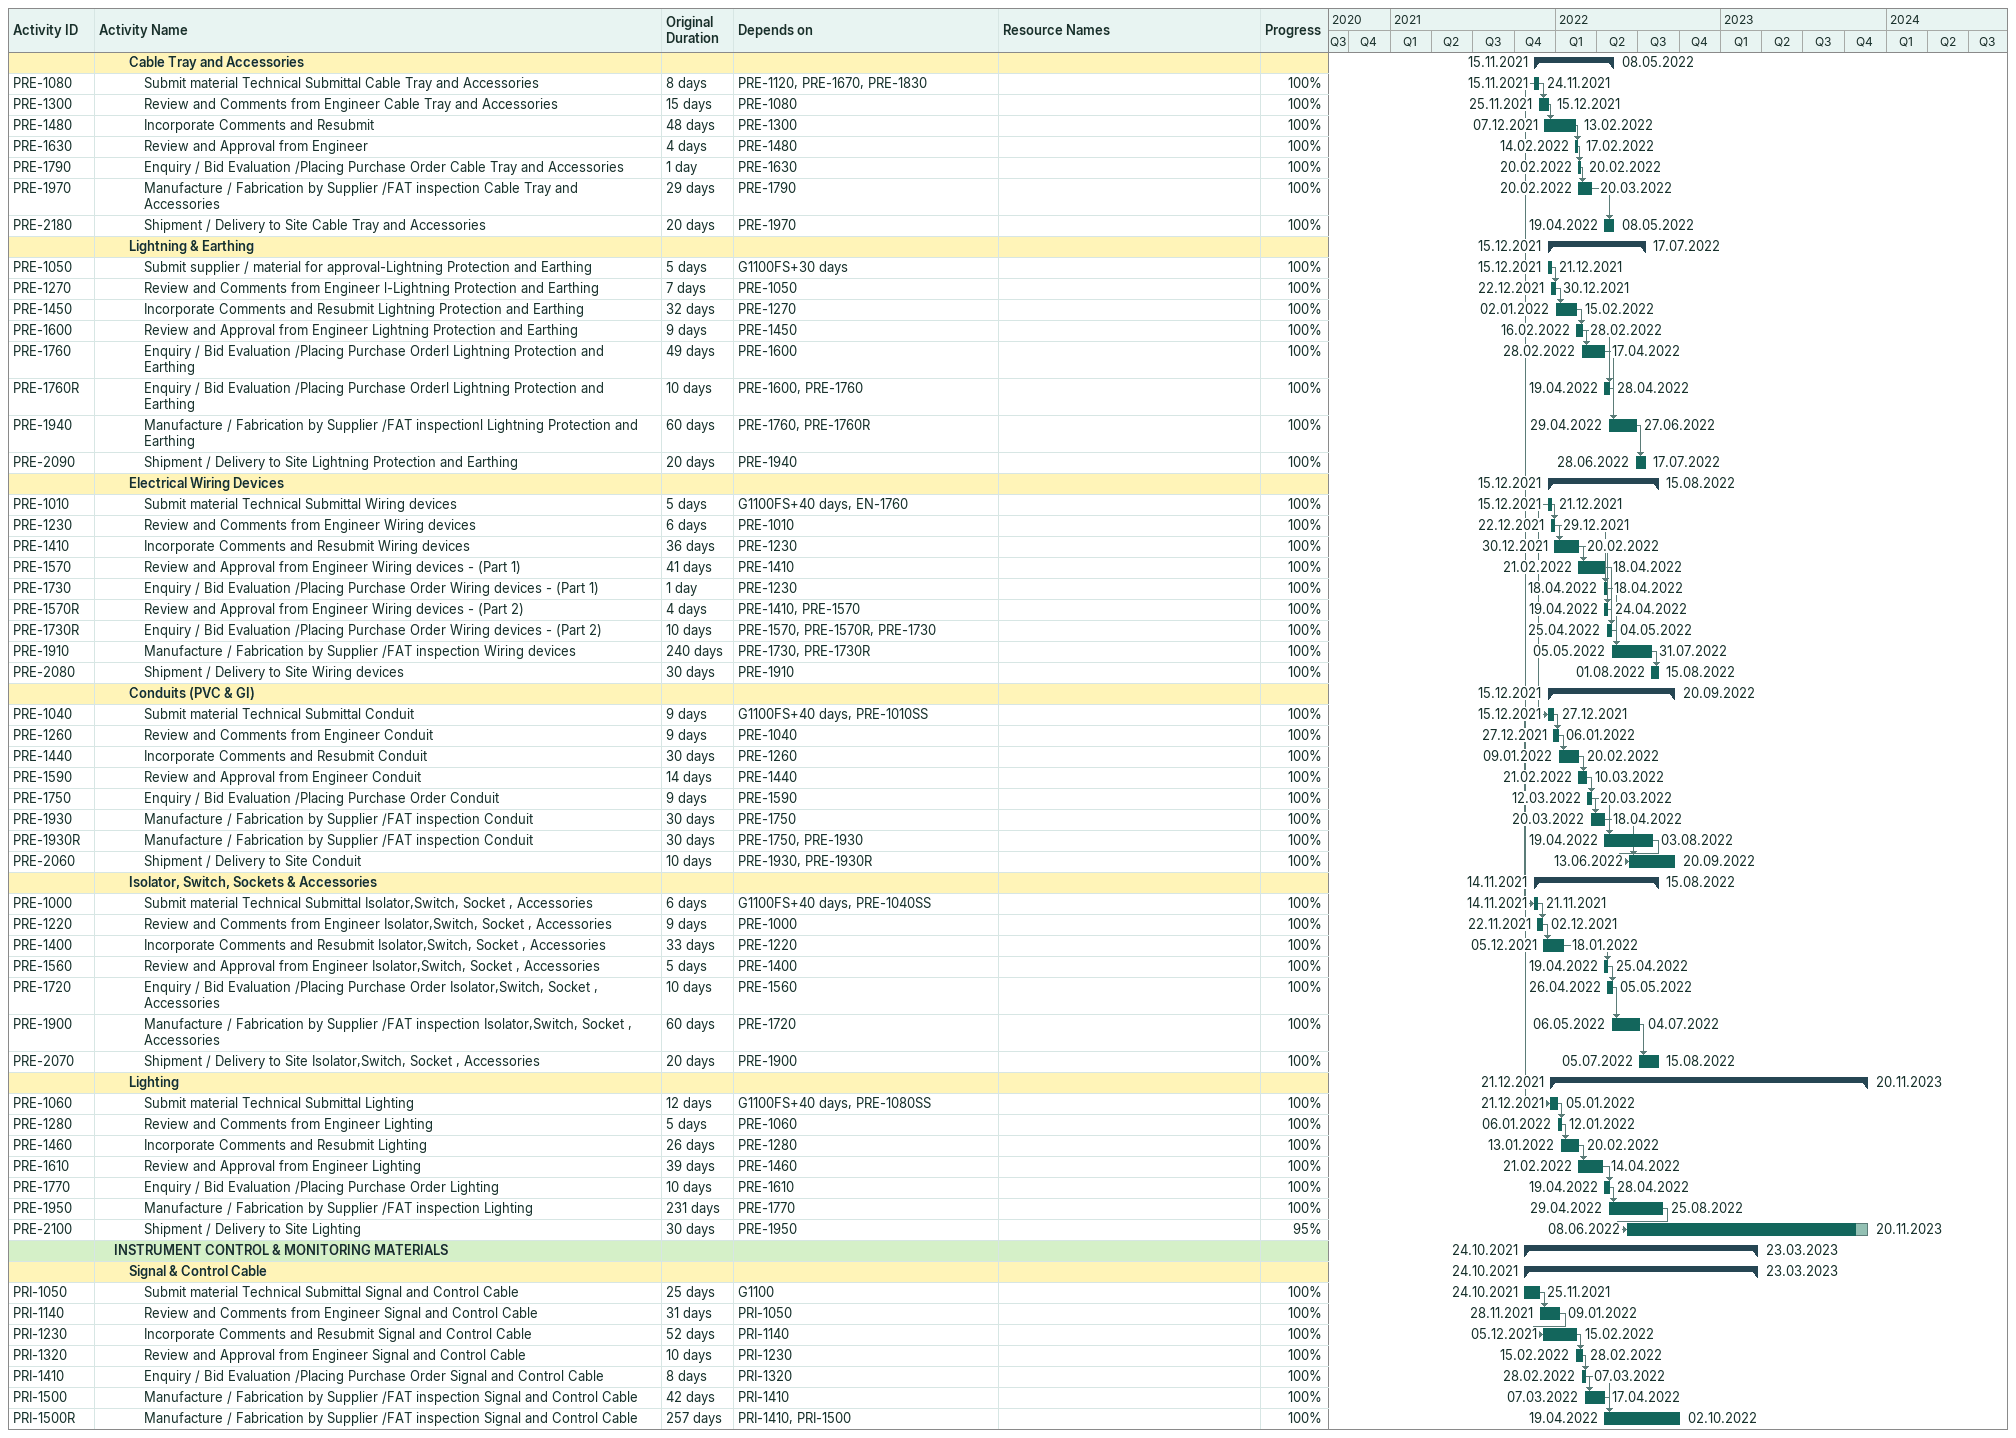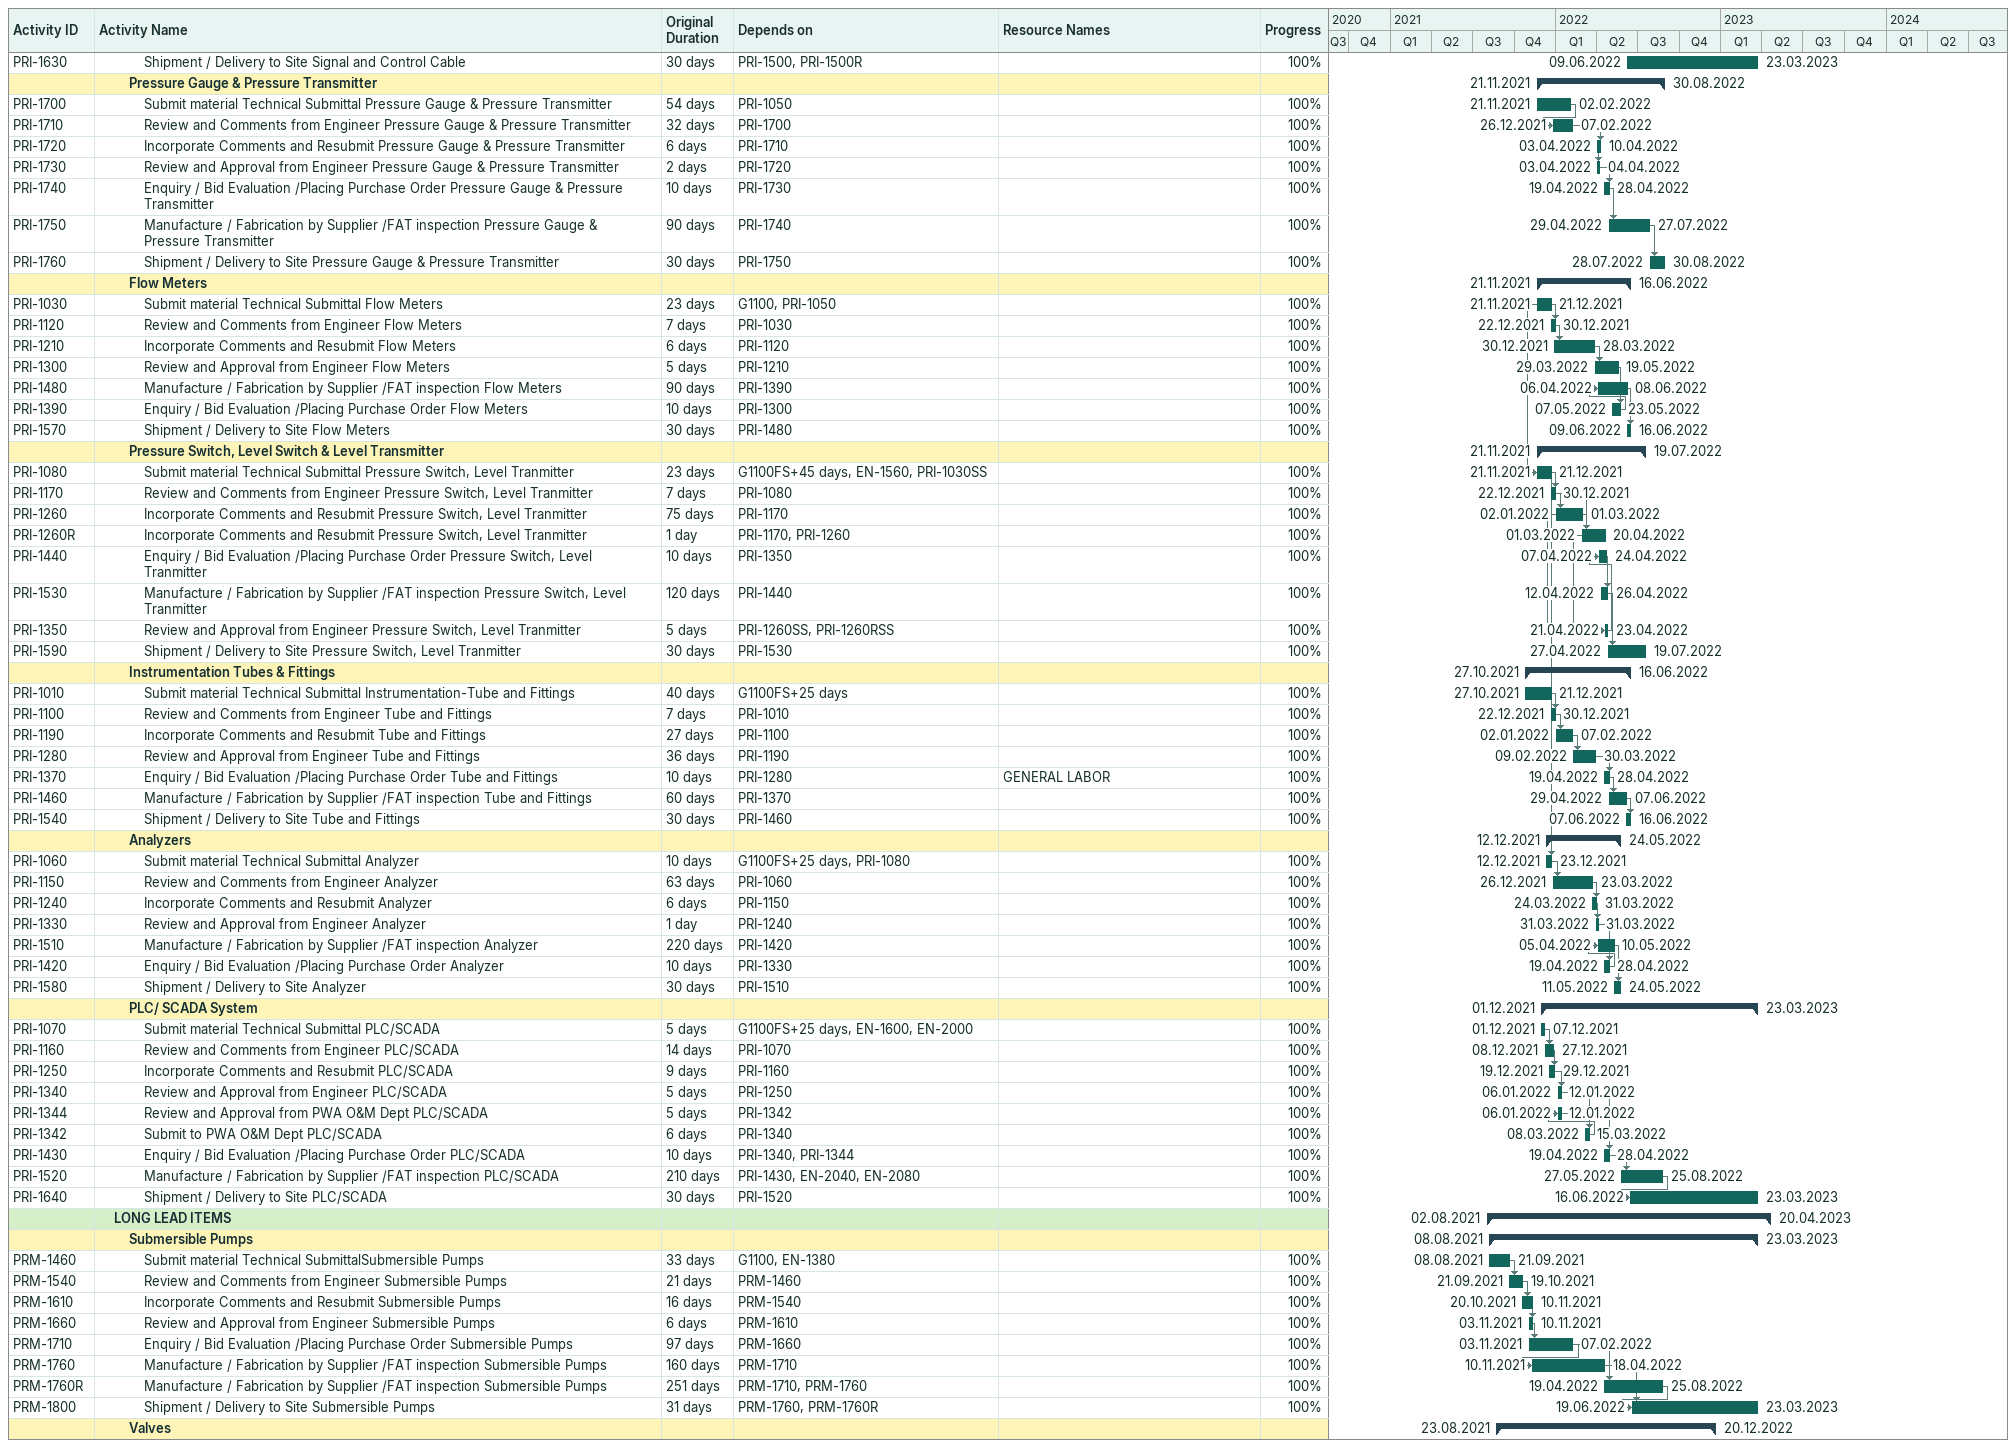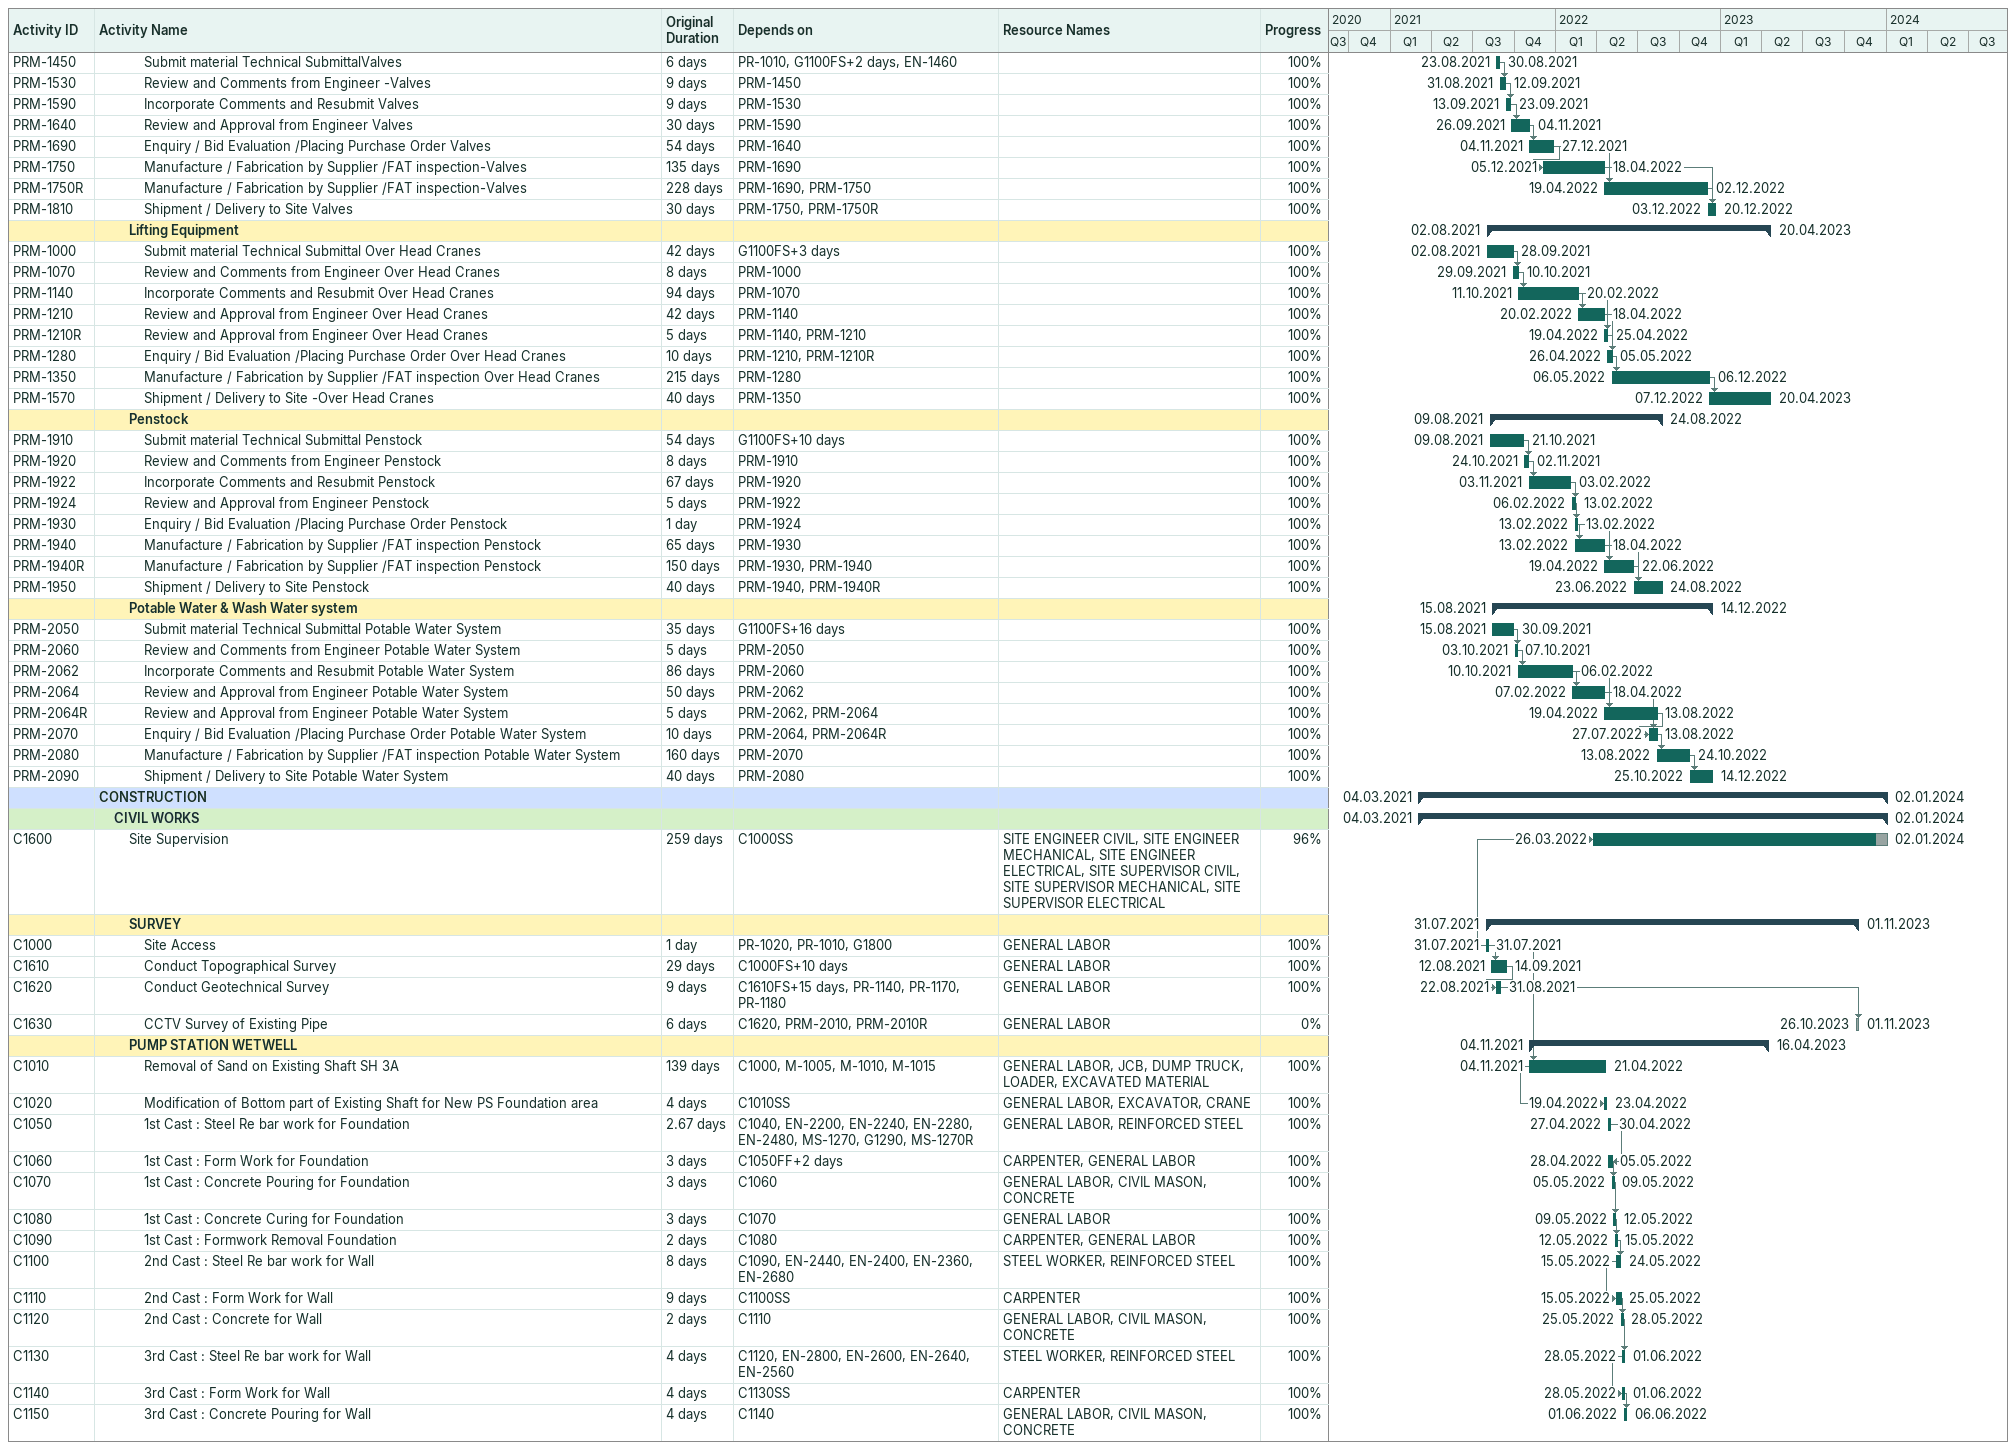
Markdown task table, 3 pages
| ID | Level | Task | Original duration | Start | Finish | Predecessors | Resources | % complete |
|---|---|---|---|---|---|---|---|---|
|  | 3 | **Cable Tray and Accessories** |  | 2021-11-15 | 2022-05-08 |  |  |  |
| PRE-1080 | 4 | Submit material Technical Submittal Cable Tray and Accessories | 8d | 2021-11-15 | 2021-11-24 | PRE-1120, PRE-1670, PRE-1830 |  | 100 |
| PRE-1300 | 4 | Review and Comments from Engineer Cable Tray and Accessories | 15d | 2021-11-25 | 2021-12-15 | PRE-1080 |  | 100 |
| PRE-1480 | 4 | Incorporate Comments and Resubmit | 48d | 2021-12-07 | 2022-02-13 | PRE-1300 |  | 100 |
| PRE-1630 | 4 | Review and Approval from Engineer | 4d | 2022-02-14 | 2022-02-17 | PRE-1480 |  | 100 |
| PRE-1790 | 4 | Enquiry / Bid Evaluation /Placing Purchase Order Cable Tray and Accessories | 1d | 2022-02-20 | 2022-02-20 | PRE-1630 |  | 100 |
| PRE-1970 | 4 | Manufacture / Fabrication by Supplier /FAT inspection Cable Tray and Accessories | 29d | 2022-02-20 | 2022-03-20 | PRE-1790 |  | 100 |
| PRE-2180 | 4 | Shipment / Delivery to Site Cable Tray and Accessories | 20d | 2022-04-19 | 2022-05-08 | PRE-1970 |  | 100 |
|  | 3 | **Lightning & Earthing** |  | 2021-12-15 | 2022-07-17 |  |  |  |
| PRE-1050 | 4 | Submit supplier / material for approval-Lightning Protection and Earthing | 5d | 2021-12-15 | 2021-12-21 | G1100FS+30d |  | 100 |
| PRE-1270 | 4 | Review and Comments from Engineer l-Lightning Protection and Earthing | 7d | 2021-12-22 | 2021-12-30 | PRE-1050 |  | 100 |
| PRE-1450 | 4 | Incorporate Comments and Resubmit Lightning Protection and Earthing | 32d | 2022-01-02 | 2022-02-15 | PRE-1270 |  | 100 |
| PRE-1600 | 4 | Review and Approval from Engineer Lightning Protection and Earthing | 9d | 2022-02-16 | 2022-02-28 | PRE-1450 |  | 100 |
| PRE-1760 | 4 | Enquiry / Bid Evaluation /Placing Purchase Orderl Lightning Protection and Earthing | 49d | 2022-02-28 | 2022-04-17 | PRE-1600 |  | 100 |
| PRE-1760R | 4 | Enquiry / Bid Evaluation /Placing Purchase Orderl Lightning Protection and Earthing | 10d | 2022-04-19 | 2022-04-28 | PRE-1600, PRE-1760 |  | 100 |
| PRE-1940 | 4 | Manufacture / Fabrication by Supplier /FAT inspectionl Lightning Protection and Earthing | 60d | 2022-04-29 | 2022-06-27 | PRE-1760, PRE-1760R |  | 100 |
| PRE-2090 | 4 | Shipment / Delivery to Site Lightning Protection and Earthing | 20d | 2022-06-28 | 2022-07-17 | PRE-1940 |  | 100 |
|  | 3 | **Electrical Wiring Devices** |  | 2021-12-15 | 2022-08-15 |  |  |  |
| PRE-1010 | 4 | Submit material Technical Submittal Wiring devices | 5d | 2021-12-15 | 2021-12-21 | G1100FS+40d, EN-1760 |  | 100 |
| PRE-1230 | 4 | Review and Comments from Engineer Wiring devices | 6d | 2021-12-22 | 2021-12-29 | PRE-1010 |  | 100 |
| PRE-1410 | 4 | Incorporate Comments and Resubmit Wiring devices | 36d | 2021-12-30 | 2022-02-20 | PRE-1230 |  | 100 |
| PRE-1570 | 4 | Review and Approval from Engineer Wiring devices - (Part 1) | 41d | 2022-02-21 | 2022-04-18 | PRE-1410 |  | 100 |
| PRE-1730 | 4 | Enquiry / Bid Evaluation /Placing Purchase Order Wiring devices - (Part 1) | 1d | 2022-04-18 | 2022-04-18 | PRE-1230 |  | 100 |
| PRE-1570R | 4 | Review and Approval from Engineer Wiring devices - (Part 2) | 4d | 2022-04-19 | 2022-04-24 | PRE-1410, PRE-1570 |  | 100 |
| PRE-1730R | 4 | Enquiry / Bid Evaluation /Placing Purchase Order Wiring devices - (Part 2) | 10d | 2022-04-25 | 2022-05-04 | PRE-1570, PRE-1570R, PRE-1730 |  | 100 |
| PRE-1910 | 4 | Manufacture / Fabrication by Supplier /FAT inspection Wiring devices | 240d | 2022-05-05 | 2022-07-31 | PRE-1730, PRE-1730R |  | 100 |
| PRE-2080 | 4 | Shipment / Delivery to Site Wiring devices | 30d | 2022-08-01 | 2022-08-15 | PRE-1910 |  | 100 |
|  | 3 | **Conduits (PVC & GI)** |  | 2021-12-15 | 2022-09-20 |  |  |  |
| PRE-1040 | 4 | Submit material Technical Submittal Conduit | 9d | 2021-12-15 | 2021-12-27 | G1100FS+40d, PRE-1010SS |  | 100 |
| PRE-1260 | 4 | Review and Comments from Engineer Conduit | 9d | 2021-12-27 | 2022-01-06 | PRE-1040 |  | 100 |
| PRE-1440 | 4 | Incorporate Comments and Resubmit Conduit | 30d | 2022-01-09 | 2022-02-20 | PRE-1260 |  | 100 |
| PRE-1590 | 4 | Review and Approval from Engineer Conduit | 14d | 2022-02-21 | 2022-03-10 | PRE-1440 |  | 100 |
| PRE-1750 | 4 | Enquiry / Bid Evaluation /Placing Purchase Order Conduit | 9d | 2022-03-12 | 2022-03-20 | PRE-1590 |  | 100 |
| PRE-1930 | 4 | Manufacture / Fabrication by Supplier /FAT inspection Conduit | 30d | 2022-03-20 | 2022-04-18 | PRE-1750 |  | 100 |
| PRE-1930R | 4 | Manufacture / Fabrication by Supplier /FAT inspection Conduit | 30d | 2022-04-19 | 2022-08-03 | PRE-1750, PRE-1930 |  | 100 |
| PRE-2060 | 4 | Shipment / Delivery to Site Conduit | 10d | 2022-06-13 | 2022-09-20 | PRE-1930, PRE-1930R |  | 100 |
|  | 3 | **Isolator, Switch, Sockets & Accessories** |  | 2021-11-14 | 2022-08-15 |  |  |  |
| PRE-1000 | 4 | Submit material Technical Submittal Isolator,Switch, Socket , Accessories | 6d | 2021-11-14 | 2021-11-21 | G1100FS+40d, PRE-1040SS |  | 100 |
| PRE-1220 | 4 | Review and Comments from Engineer Isolator,Switch, Socket , Accessories | 9d | 2021-11-22 | 2021-12-02 | PRE-1000 |  | 100 |
| PRE-1400 | 4 | Incorporate Comments and Resubmit Isolator,Switch, Socket , Accessories | 33d | 2021-12-05 | 2022-01-18 | PRE-1220 |  | 100 |
| PRE-1560 | 4 | Review and Approval from Engineer Isolator,Switch, Socket , Accessories | 5d | 2022-04-19 | 2022-04-25 | PRE-1400 |  | 100 |
| PRE-1720 | 4 | Enquiry / Bid Evaluation /Placing Purchase Order Isolator,Switch, Socket , Accessories | 10d | 2022-04-26 | 2022-05-05 | PRE-1560 |  | 100 |
| PRE-1900 | 4 | Manufacture / Fabrication by Supplier /FAT inspection Isolator,Switch, Socket , Accessories | 60d | 2022-05-06 | 2022-07-04 | PRE-1720 |  | 100 |
| PRE-2070 | 4 | Shipment / Delivery to Site Isolator,Switch, Socket , Accessories | 20d | 2022-07-05 | 2022-08-15 | PRE-1900 |  | 100 |
|  | 3 | **Lighting** |  | 2021-12-21 | 2023-11-20 |  |  |  |
| PRE-1060 | 4 | Submit material Technical Submittal Lighting | 12d | 2021-12-21 | 2022-01-05 | G1100FS+40d, PRE-1080SS |  | 100 |
| PRE-1280 | 4 | Review and Comments from Engineer Lighting | 5d | 2022-01-06 | 2022-01-12 | PRE-1060 |  | 100 |
| PRE-1460 | 4 | Incorporate Comments and Resubmit Lighting | 26d | 2022-01-13 | 2022-02-20 | PRE-1280 |  | 100 |
| PRE-1610 | 4 | Review and Approval from Engineer Lighting | 39d | 2022-02-21 | 2022-04-14 | PRE-1460 |  | 100 |
| PRE-1770 | 4 | Enquiry / Bid Evaluation /Placing Purchase Order Lighting | 10d | 2022-04-19 | 2022-04-28 | PRE-1610 |  | 100 |
| PRE-1950 | 4 | Manufacture / Fabrication by Supplier /FAT inspection Lighting | 231d | 2022-04-29 | 2022-08-25 | PRE-1770 |  | 100 |
| PRE-2100 | 4 | Shipment / Delivery to Site Lighting | 30d | 2022-06-08 | 2023-11-20 | PRE-1950 |  | 95 |
|  | 2 | **INSTRUMENT CONTROL & MONITORING MATERIALS** |  | 2021-10-24 | 2023-03-23 |  |  |  |
|  | 3 | **Signal & Control Cable** |  | 2021-10-24 | 2023-03-23 |  |  |  |
| PRI-1050 | 4 | Submit material Technical Submittal Signal and Control Cable | 25d | 2021-10-24 | 2021-11-25 | G1100 |  | 100 |
| PRI-1140 | 4 | Review and Comments from Engineer Signal and Control Cable | 31d | 2021-11-28 | 2022-01-09 | PRI-1050 |  | 100 |
| PRI-1230 | 4 | Incorporate Comments and Resubmit Signal and Control Cable | 52d | 2021-12-05 | 2022-02-15 | PRI-1140 |  | 100 |
| PRI-1320 | 4 | Review and Approval from Engineer Signal and Control Cable | 10d | 2022-02-15 | 2022-02-28 | PRI-1230 |  | 100 |
| PRI-1410 | 4 | Enquiry / Bid Evaluation /Placing Purchase Order Signal and Control Cable | 8d | 2022-02-28 | 2022-03-07 | PRI-1320 |  | 100 |
| PRI-1500 | 4 | Manufacture / Fabrication by Supplier /FAT inspection Signal and Control Cable | 42d | 2022-03-07 | 2022-04-17 | PRI-1410 |  | 100 |
| PRI-1500R | 4 | Manufacture / Fabrication by Supplier /FAT inspection Signal and Control Cable | 257d | 2022-04-19 | 2022-10-02 | PRI-1410, PRI-1500 |  | 100 |
| PRI-1630 | 4 | Shipment / Delivery to Site Signal and Control Cable | 30d | 2022-06-09 | 2023-03-23 | PRI-1500, PRI-1500R |  | 100 |
|  | 3 | **Pressure Gauge & Pressure Transmitter** |  | 2021-11-21 | 2022-08-30 |  |  |  |
| PRI-1700 | 4 | Submit material Technical Submittal Pressure Gauge & Pressure Transmitter | 54d | 2021-11-21 | 2022-02-02 | PRI-1050 |  | 100 |
| PRI-1710 | 4 | Review and Comments from Engineer Pressure Gauge & Pressure Transmitter | 32d | 2021-12-26 | 2022-02-07 | PRI-1700 |  | 100 |
| PRI-1720 | 4 | Incorporate Comments and Resubmit Pressure Gauge & Pressure Transmitter | 6d | 2022-04-03 | 2022-04-10 | PRI-1710 |  | 100 |
| PRI-1730 | 4 | Review and Approval from Engineer Pressure Gauge & Pressure Transmitter | 2d | 2022-04-03 | 2022-04-04 | PRI-1720 |  | 100 |
| PRI-1740 | 4 | Enquiry / Bid Evaluation /Placing Purchase Order Pressure Gauge & Pressure Transmitter | 10d | 2022-04-19 | 2022-04-28 | PRI-1730 |  | 100 |
| PRI-1750 | 4 | Manufacture / Fabrication by Supplier /FAT inspection Pressure Gauge & Pressure Transmitter | 90d | 2022-04-29 | 2022-07-27 | PRI-1740 |  | 100 |
| PRI-1760 | 4 | Shipment / Delivery to Site Pressure Gauge & Pressure Transmitter | 30d | 2022-07-28 | 2022-08-30 | PRI-1750 |  | 100 |
|  | 3 | **Flow Meters** |  | 2021-11-21 | 2022-06-16 |  |  |  |
| PRI-1030 | 4 | Submit material Technical Submittal Flow Meters | 23d | 2021-11-21 | 2021-12-21 | G1100, PRI-1050 |  | 100 |
| PRI-1120 | 4 | Review and Comments from Engineer Flow Meters | 7d | 2021-12-22 | 2021-12-30 | PRI-1030 |  | 100 |
| PRI-1210 | 4 | Incorporate Comments and Resubmit Flow Meters | 6d | 2021-12-30 | 2022-03-28 | PRI-1120 |  | 100 |
| PRI-1300 | 4 | Review and Approval from Engineer Flow Meters | 5d | 2022-03-29 | 2022-05-19 | PRI-1210 |  | 100 |
| PRI-1480 | 4 | Manufacture / Fabrication by Supplier /FAT inspection Flow Meters | 90d | 2022-04-06 | 2022-06-08 | PRI-1390 |  | 100 |
| PRI-1390 | 4 | Enquiry / Bid Evaluation /Placing Purchase Order Flow Meters | 10d | 2022-05-07 | 2022-05-23 | PRI-1300 |  | 100 |
| PRI-1570 | 4 | Shipment / Delivery to Site Flow Meters | 30d | 2022-06-09 | 2022-06-16 | PRI-1480 |  | 100 |
|  | 3 | **Pressure Switch, Level Switch & Level Transmitter** |  | 2021-11-21 | 2022-07-19 |  |  |  |
| PRI-1080 | 4 | Submit material Technical Submittal Pressure Switch, Level Tranmitter | 23d | 2021-11-21 | 2021-12-21 | G1100FS+45d, EN-1560, PRI-1030SS |  | 100 |
| PRI-1170 | 4 | Review and Comments from Engineer Pressure Switch, Level Tranmitter | 7d | 2021-12-22 | 2021-12-30 | PRI-1080 |  | 100 |
| PRI-1260 | 4 | Incorporate Comments and Resubmit Pressure Switch, Level Tranmitter | 75d | 2022-01-02 | 2022-03-01 | PRI-1170 |  | 100 |
| PRI-1260R | 4 | Incorporate Comments and Resubmit Pressure Switch, Level Tranmitter | 1d | 2022-03-01 | 2022-04-20 | PRI-1170, PRI-1260 |  | 100 |
| PRI-1440 | 4 | Enquiry / Bid Evaluation /Placing Purchase Order Pressure Switch, Level Tranmitter | 10d | 2022-04-07 | 2022-04-24 | PRI-1350 |  | 100 |
| PRI-1530 | 4 | Manufacture / Fabrication by Supplier /FAT inspection Pressure Switch, Level Tranmitter | 120d | 2022-04-12 | 2022-04-26 | PRI-1440 |  | 100 |
| PRI-1350 | 4 | Review and Approval from Engineer Pressure Switch, Level Tranmitter | 5d | 2022-04-21 | 2022-04-23 | PRI-1260SS, PRI-1260RSS |  | 100 |
| PRI-1590 | 4 | Shipment / Delivery to Site Pressure Switch, Level Tranmitter | 30d | 2022-04-27 | 2022-07-19 | PRI-1530 |  | 100 |
|  | 3 | **Instrumentation Tubes & Fittings** |  | 2021-10-27 | 2022-06-16 |  |  |  |
| PRI-1010 | 4 | Submit material Technical Submittal Instrumentation-Tube and Fittings | 40d | 2021-10-27 | 2021-12-21 | G1100FS+25d |  | 100 |
| PRI-1100 | 4 | Review and Comments from Engineer Tube and Fittings | 7d | 2021-12-22 | 2021-12-30 | PRI-1010 |  | 100 |
| PRI-1190 | 4 | Incorporate Comments and Resubmit Tube and Fittings | 27d | 2022-01-02 | 2022-02-07 | PRI-1100 |  | 100 |
| PRI-1280 | 4 | Review and Approval from Engineer Tube and Fittings | 36d | 2022-02-09 | 2022-03-30 | PRI-1190 |  | 100 |
| PRI-1370 | 4 | Enquiry / Bid Evaluation /Placing Purchase Order Tube and Fittings | 10d | 2022-04-19 | 2022-04-28 | PRI-1280 | GENERAL LABOR | 100 |
| PRI-1460 | 4 | Manufacture / Fabrication by Supplier /FAT inspection Tube and Fittings | 60d | 2022-04-29 | 2022-06-07 | PRI-1370 |  | 100 |
| PRI-1540 | 4 | Shipment / Delivery to Site Tube and Fittings | 30d | 2022-06-07 | 2022-06-16 | PRI-1460 |  | 100 |
|  | 3 | **Analyzers** |  | 2021-12-12 | 2022-05-24 |  |  |  |
| PRI-1060 | 4 | Submit material Technical Submittal Analyzer | 10d | 2021-12-12 | 2021-12-23 | G1100FS+25d, PRI-1080 |  | 100 |
| PRI-1150 | 4 | Review and Comments from Engineer Analyzer | 63d | 2021-12-26 | 2022-03-23 | PRI-1060 |  | 100 |
| PRI-1240 | 4 | Incorporate Comments and Resubmit Analyzer | 6d | 2022-03-24 | 2022-03-31 | PRI-1150 |  | 100 |
| PRI-1330 | 4 | Review and Approval from Engineer Analyzer | 1d | 2022-03-31 | 2022-03-31 | PRI-1240 |  | 100 |
| PRI-1510 | 4 | Manufacture / Fabrication by Supplier /FAT inspection Analyzer | 220d | 2022-04-05 | 2022-05-10 | PRI-1420 |  | 100 |
| PRI-1420 | 4 | Enquiry / Bid Evaluation /Placing Purchase Order Analyzer | 10d | 2022-04-19 | 2022-04-28 | PRI-1330 |  | 100 |
| PRI-1580 | 4 | Shipment / Delivery to Site Analyzer | 30d | 2022-05-11 | 2022-05-24 | PRI-1510 |  | 100 |
|  | 3 | **PLC/ SCADA System** |  | 2021-12-01 | 2023-03-23 |  |  |  |
| PRI-1070 | 4 | Submit material Technical Submittal PLC/SCADA | 5d | 2021-12-01 | 2021-12-07 | G1100FS+25d, EN-1600, EN-2000 |  | 100 |
| PRI-1160 | 4 | Review and Comments from Engineer PLC/SCADA | 14d | 2021-12-08 | 2021-12-27 | PRI-1070 |  | 100 |
| PRI-1250 | 4 | Incorporate Comments and Resubmit PLC/SCADA | 9d | 2021-12-19 | 2021-12-29 | PRI-1160 |  | 100 |
| PRI-1340 | 4 | Review and Approval from Engineer PLC/SCADA | 5d | 2022-01-06 | 2022-01-12 | PRI-1250 |  | 100 |
| PRI-1344 | 4 | Review and Approval from PWA O&M Dept PLC/SCADA | 5d | 2022-01-06 | 2022-01-12 | PRI-1342 |  | 100 |
| PRI-1342 | 4 | Submit to PWA O&M Dept PLC/SCADA | 6d | 2022-03-08 | 2022-03-15 | PRI-1340 |  | 100 |
| PRI-1430 | 4 | Enquiry / Bid Evaluation /Placing Purchase Order PLC/SCADA | 10d | 2022-04-19 | 2022-04-28 | PRI-1340, PRI-1344 |  | 100 |
| PRI-1520 | 4 | Manufacture / Fabrication by Supplier /FAT inspection PLC/SCADA | 210d | 2022-05-27 | 2022-08-25 | PRI-1430, EN-2040, EN-2080 |  | 100 |
| PRI-1640 | 4 | Shipment / Delivery to Site PLC/SCADA | 30d | 2022-06-16 | 2023-03-23 | PRI-1520 |  | 100 |
|  | 2 | **LONG LEAD ITEMS** |  | 2021-08-02 | 2023-04-20 |  |  |  |
|  | 3 | **Submersible Pumps** |  | 2021-08-08 | 2023-03-23 |  |  |  |
| PRM-1460 | 4 | Submit material Technical SubmittalSubmersible Pumps | 33d | 2021-08-08 | 2021-09-21 | G1100, EN-1380 |  | 100 |
| PRM-1540 | 4 | Review and Comments from Engineer Submersible Pumps | 21d | 2021-09-21 | 2021-10-19 | PRM-1460 |  | 100 |
| PRM-1610 | 4 | Incorporate Comments and Resubmit Submersible Pumps | 16d | 2021-10-20 | 2021-11-10 | PRM-1540 |  | 100 |
| PRM-1660 | 4 | Review and Approval from Engineer Submersible Pumps | 6d | 2021-11-03 | 2021-11-10 | PRM-1610 |  | 100 |
| PRM-1710 | 4 | Enquiry / Bid Evaluation /Placing Purchase Order Submersible Pumps | 97d | 2021-11-03 | 2022-02-07 | PRM-1660 |  | 100 |
| PRM-1760 | 4 | Manufacture / Fabrication by Supplier /FAT inspection Submersible Pumps | 160d | 2021-11-10 | 2022-04-18 | PRM-1710 |  | 100 |
| PRM-1760R | 4 | Manufacture / Fabrication by Supplier /FAT inspection Submersible Pumps | 251d | 2022-04-19 | 2022-08-25 | PRM-1710, PRM-1760 |  | 100 |
| PRM-1800 | 4 | Shipment / Delivery to Site Submersible Pumps | 31d | 2022-06-19 | 2023-03-23 | PRM-1760, PRM-1760R |  | 100 |
|  | 3 | **Valves** |  | 2021-08-23 | 2022-12-20 |  |  |  |
| PRM-1450 | 4 | Submit material Technical SubmittalValves | 6d | 2021-08-23 | 2021-08-30 | PR-1010, G1100FS+2d, EN-1460 |  | 100 |
| PRM-1530 | 4 | Review and Comments from Engineer -Valves | 9d | 2021-08-31 | 2021-09-12 | PRM-1450 |  | 100 |
| PRM-1590 | 4 | Incorporate Comments and Resubmit Valves | 9d | 2021-09-13 | 2021-09-23 | PRM-1530 |  | 100 |
| PRM-1640 | 4 | Review and Approval from Engineer Valves | 30d | 2021-09-26 | 2021-11-04 | PRM-1590 |  | 100 |
| PRM-1690 | 4 | Enquiry / Bid Evaluation /Placing Purchase Order Valves | 54d | 2021-11-04 | 2021-12-27 | PRM-1640 |  | 100 |
| PRM-1750 | 4 | Manufacture / Fabrication by Supplier /FAT inspection-Valves | 135d | 2021-12-05 | 2022-04-18 | PRM-1690 |  | 100 |
| PRM-1750R | 4 | Manufacture / Fabrication by Supplier /FAT inspection-Valves | 228d | 2022-04-19 | 2022-12-02 | PRM-1690, PRM-1750 |  | 100 |
| PRM-1810 | 4 | Shipment / Delivery to Site Valves | 30d | 2022-12-03 | 2022-12-20 | PRM-1750, PRM-1750R |  | 100 |
|  | 3 | **Lifting Equipment** |  | 2021-08-02 | 2023-04-20 |  |  |  |
| PRM-1000 | 4 | Submit material Technical Submittal Over Head Cranes | 42d | 2021-08-02 | 2021-09-28 | G1100FS+3d |  | 100 |
| PRM-1070 | 4 | Review and Comments from Engineer Over Head Cranes | 8d | 2021-09-29 | 2021-10-10 | PRM-1000 |  | 100 |
| PRM-1140 | 4 | Incorporate Comments and Resubmit Over Head Cranes | 94d | 2021-10-11 | 2022-02-20 | PRM-1070 |  | 100 |
| PRM-1210 | 4 | Review and Approval from Engineer Over Head Cranes | 42d | 2022-02-20 | 2022-04-18 | PRM-1140 |  | 100 |
| PRM-1210R | 4 | Review and Approval from Engineer Over Head Cranes | 5d | 2022-04-19 | 2022-04-25 | PRM-1140, PRM-1210 |  | 100 |
| PRM-1280 | 4 | Enquiry / Bid Evaluation /Placing Purchase Order Over Head Cranes | 10d | 2022-04-26 | 2022-05-05 | PRM-1210, PRM-1210R |  | 100 |
| PRM-1350 | 4 | Manufacture / Fabrication by Supplier /FAT inspection Over Head Cranes | 215d | 2022-05-06 | 2022-12-06 | PRM-1280 |  | 100 |
| PRM-1570 | 4 | Shipment / Delivery to Site -Over Head Cranes | 40d | 2022-12-07 | 2023-04-20 | PRM-1350 |  | 100 |
|  | 3 | **Penstock** |  | 2021-08-09 | 2022-08-24 |  |  |  |
| PRM-1910 | 4 | Submit material Technical Submittal Penstock | 54d | 2021-08-09 | 2021-10-21 | G1100FS+10d |  | 100 |
| PRM-1920 | 4 | Review and Comments from Engineer Penstock | 8d | 2021-10-24 | 2021-11-02 | PRM-1910 |  | 100 |
| PRM-1922 | 4 | Incorporate Comments and Resubmit Penstock | 67d | 2021-11-03 | 2022-02-03 | PRM-1920 |  | 100 |
| PRM-1924 | 4 | Review and Approval from Engineer Penstock | 5d | 2022-02-06 | 2022-02-13 | PRM-1922 |  | 100 |
| PRM-1930 | 4 | Enquiry / Bid Evaluation /Placing Purchase Order Penstock | 1d | 2022-02-13 | 2022-02-13 | PRM-1924 |  | 100 |
| PRM-1940 | 4 | Manufacture / Fabrication by Supplier /FAT inspection Penstock | 65d | 2022-02-13 | 2022-04-18 | PRM-1930 |  | 100 |
| PRM-1940R | 4 | Manufacture / Fabrication by Supplier /FAT inspection Penstock | 150d | 2022-04-19 | 2022-06-22 | PRM-1930, PRM-1940 |  | 100 |
| PRM-1950 | 4 | Shipment / Delivery to Site Penstock | 40d | 2022-06-23 | 2022-08-24 | PRM-1940, PRM-1940R |  | 100 |
|  | 3 | **Potable Water & Wash Water system** |  | 2021-08-15 | 2022-12-14 |  |  |  |
| PRM-2050 | 4 | Submit material Technical Submittal Potable Water System | 35d | 2021-08-15 | 2021-09-30 | G1100FS+16d |  | 100 |
| PRM-2060 | 4 | Review and Comments from Engineer Potable Water System | 5d | 2021-10-03 | 2021-10-07 | PRM-2050 |  | 100 |
| PRM-2062 | 4 | Incorporate Comments and Resubmit Potable Water System | 86d | 2021-10-10 | 2022-02-06 | PRM-2060 |  | 100 |
| PRM-2064 | 4 | Review and Approval from Engineer Potable Water System | 50d | 2022-02-07 | 2022-04-18 | PRM-2062 |  | 100 |
| PRM-2064R | 4 | Review and Approval from Engineer Potable Water System | 5d | 2022-04-19 | 2022-08-13 | PRM-2062, PRM-2064 |  | 100 |
| PRM-2070 | 4 | Enquiry / Bid Evaluation /Placing Purchase Order Potable Water System | 10d | 2022-07-27 | 2022-08-13 | PRM-2064, PRM-2064R |  | 100 |
| PRM-2080 | 4 | Manufacture / Fabrication by Supplier /FAT inspection Potable Water System | 160d | 2022-08-13 | 2022-10-24 | PRM-2070 |  | 100 |
| PRM-2090 | 4 | Shipment / Delivery to Site Potable Water System | 40d | 2022-10-25 | 2022-12-14 | PRM-2080 |  | 100 |
|  | 1 | **CONSTRUCTION** |  | 2021-03-04 | 2024-01-02 |  |  |  |
|  | 2 | **CIVIL WORKS** |  | 2021-03-04 | 2024-01-02 |  |  |  |
| C1600 | 3 | Site Supervision | 259d | 2022-03-26 | 2024-01-02 | C1000SS | SITE ENGINEER CIVIL, SITE ENGINEER MECHANICAL, SITE ENGINEER ELECTRICAL, SITE SUPERVISOR CIVIL, SITE SUPERVISOR MECHANICAL, SITE SUPERVISOR ELECTRICAL | 96 |
|  | 3 | **SURVEY** |  | 2021-07-31 | 2023-11-01 |  |  |  |
| C1000 | 4 | Site Access | 1d | 2021-07-31 | 2021-07-31 | PR-1020, PR-1010, G1800 | GENERAL LABOR | 100 |
| C1610 | 4 | Conduct Topographical Survey | 29d | 2021-08-12 | 2021-09-14 | C1000FS+10d | GENERAL LABOR | 100 |
| C1620 | 4 | Conduct Geotechnical Survey | 9d | 2021-08-22 | 2021-08-31 | C1610FS+15d, PR-1140, PR-1170, PR-1180 | GENERAL LABOR | 100 |
| C1630 | 4 | CCTV Survey of Existing Pipe | 6d | 2023-10-26 | 2023-11-01 | C1620, PRM-2010, PRM-2010R | GENERAL LABOR | 0 |
|  | 3 | **PUMP STATION WETWELL** |  | 2021-11-04 | 2023-04-16 |  |  |  |
| C1010 | 4 | Removal of Sand on Existing Shaft SH 3A | 139d | 2021-11-04 | 2022-04-21 | C1000, M-1005, M-1010, M-1015 | GENERAL LABOR, JCB, DUMP TRUCK, LOADER, EXCAVATED MATERIAL | 100 |
| C1020 | 4 | Modification of Bottom part of Existing Shaft for New PS Foundation area | 4d | 2022-04-19 | 2022-04-23 | C1010SS | GENERAL LABOR, EXCAVATOR, CRANE | 100 |
| C1050 | 4 | 1st Cast : Steel Re bar work for Foundation | 2.67d | 2022-04-27 | 2022-04-30 | C1040, EN-2200, EN-2240, EN-2280, EN-2480, MS-1270, G1290, MS-1270R | GENERAL LABOR, REINFORCED STEEL | 100 |
| C1060 | 4 | 1st Cast : Form Work for Foundation | 3d | 2022-04-28 | 2022-05-05 | C1050FF+2d | CARPENTER, GENERAL LABOR | 100 |
| C1070 | 4 | 1st Cast : Concrete Pouring for Foundation | 3d | 2022-05-05 | 2022-05-09 | C1060 | GENERAL LABOR, CIVIL MASON, CONCRETE | 100 |
| C1080 | 4 | 1st Cast : Concrete Curing for Foundation | 3d | 2022-05-09 | 2022-05-12 | C1070 | GENERAL LABOR | 100 |
| C1090 | 4 | 1st Cast : Formwork Removal Foundation | 2d | 2022-05-12 | 2022-05-15 | C1080 | CARPENTER, GENERAL LABOR | 100 |
| C1100 | 4 | 2nd Cast : Steel Re bar work for Wall | 8d | 2022-05-15 | 2022-05-24 | C1090, EN-2440, EN-2400, EN-2360, EN-2680 | STEEL WORKER, REINFORCED STEEL | 100 |
| C1110 | 4 | 2nd Cast : Form Work for Wall | 9d | 2022-05-15 | 2022-05-25 | C1100SS | CARPENTER | 100 |
| C1120 | 4 | 2nd Cast : Concrete for Wall | 2d | 2022-05-25 | 2022-05-28 | C1110 | GENERAL LABOR, CIVIL MASON, CONCRETE | 100 |
| C1130 | 4 | 3rd Cast : Steel Re bar work for Wall | 4d | 2022-05-28 | 2022-06-01 | C1120, EN-2800, EN-2600, EN-2640, EN-2560 | STEEL WORKER, REINFORCED STEEL | 100 |
| C1140 | 4 | 3rd Cast : Form Work for Wall | 4d | 2022-05-28 | 2022-06-01 | C1130SS | CARPENTER | 100 |
| C1150 | 4 | 3rd Cast : Concrete Pouring for Wall | 4d | 2022-06-01 | 2022-06-06 | C1140 | GENERAL LABOR, CIVIL MASON, CONCRETE | 100 |
